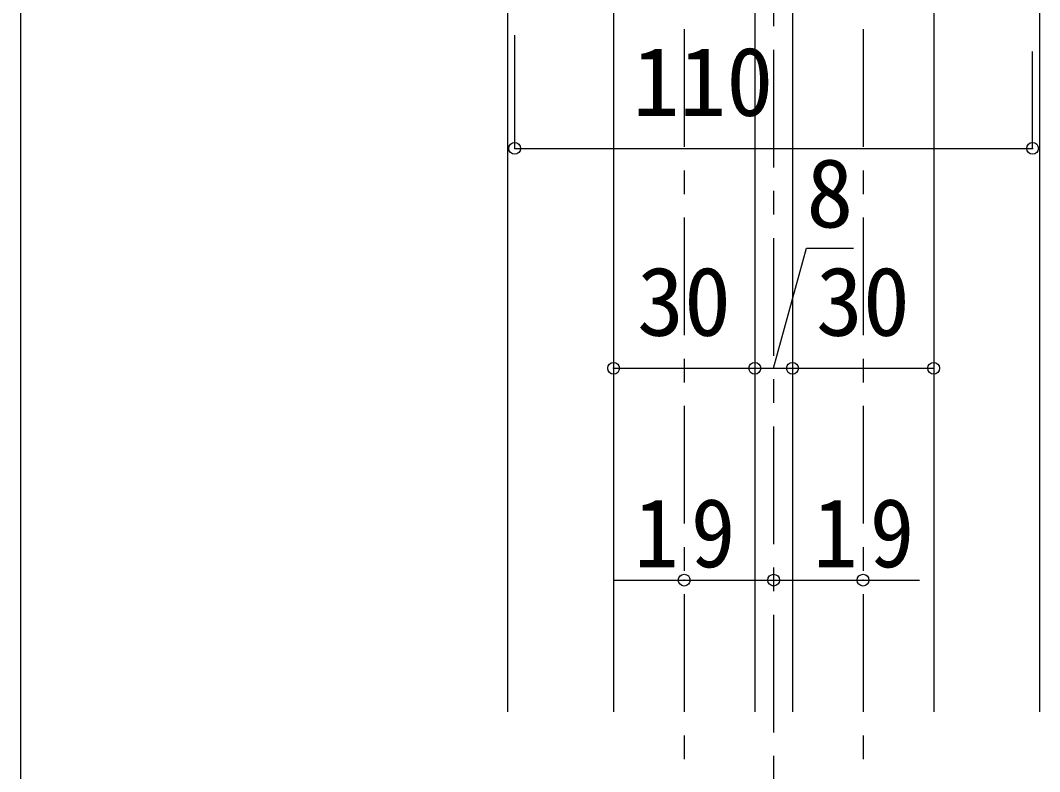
# Model space of a CAD drawing. Units: millimetres at full size, sheet at 1:5; some dimension numbers follow another scale. Extents: x -973 to 977, y -718 to 696.
# Drawn here: x -690.3 to -473.8, y -280.8 to -121.3 of the extents above; entities that cross this region are included whole.
import ezdxf
from ezdxf.enums import TextEntityAlignment as Align

# ---------------------------------------------------------------- set-up
doc = ezdxf.new("R2010")
doc.units = ezdxf.units.MM
doc.header["$LTSCALE"] = 5
doc.header["$PDMODE"] = 32
doc.header["$PDSIZE"] = 2.5
doc.linetypes.add('CHAIN1', pattern=[8, 5, -1, 1, -1])
for name, color, linetype in [('0-1_通り芯', 4, 'CHAIN1'), ('0-4_枠', 3, 'Continuous'), ('0-6_扉', 6, 'Continuous'), ('0-B_寸法', 7, 'Continuous')]:
    doc.layers.add(name, color=color, linetype=linetype)
doc.styles.add('ＭＳ ゴシック', font='')
doc.styles.get('ＭＳ ゴシック').set_extended_font_data('MS Gothic')

msp = doc.modelspace()

# ---------------------------------------------------------------- linework, layer by layer
at = {"layer": '0-1_通り芯'}
for p, q in [((-530.29, 32.5), (-530.29, -516.276)), ((-549.29, -43.151), (-549.29, -487.151)), ((-511.29, -43.151), (-511.29, -487.151))]:
    msp.add_line(p, q, dxfattribs=at)
at = {"layer": '0-4_枠', "color": 4}
for p, q in [((-586.79, -29.151), (-586.79, -268.151)), ((-473.79, -29.151), (-473.79, -268.151))]:
    msp.add_line(p, q, dxfattribs=at)
at = {"layer": '0-6_扉'}
for p, q in [((-564.29, -72.651), (-564.29, -268.151)), ((-534.29, -72.651), (-534.29, -268.151)), ((-526.29, -72.651), (-526.29, -268.151)), ((-496.29, -72.651), (-496.29, -268.151))]:
    msp.add_line(p, q, dxfattribs=at)
at = {"layer": '0-B_寸法', "color": 4}
for p, q in [((-690.29, -21.151), (-690.29, -499.151)), ((-585.29, -148.455), (-585.29, -124.397)), ((-475.29, -148.455), (-475.29, -127.897)), ((-585.29, -148.455), (-475.29, -148.455)), ((-564.29, -195.151), (-496.29, -195.151)), ((-549.29, -240.151), (-530.29, -240.151)), ((-530.29, -240.151), (-511.29, -240.151))]:
    msp.add_line(p, q, dxfattribs=at)
at = {"layer": '0-B_寸法', "color": 4, "linetype": 'CHAIN1'}
msp.add_line((-564.29, -240.151), (-496.29, -240.151), dxfattribs=at)
at = {"layer": '0-B_寸法', "color": 4}
msp.add_lwpolyline([(-530.29, -195.151), (-523.303, -169.645), (-513.355, -169.645)], dxfattribs=at)
at = {"layer": '0-B_寸法'}
for p in [(-585.29, -148.455), (-475.29, -148.455), (-564.29, -195.151), (-534.29, -195.151), (-526.29, -195.151), (-496.29, -195.151), (-549.29, -240.151), (-530.29, -240.151), (-511.29, -240.151)]:
    msp.add_point(p, dxfattribs=at)

# ---------------------------------------------------------------- texts
at = {"layer": '0-B_寸法', "style": 'ＭＳ ゴシック'}
for s, p in [('110', (-560.28, -145.955)), ('8', (-523.329, -169.645)), ('30', (-559.29, -192.651)), ('30', (-521.29, -192.651))]:
    msp.add_text(s, height=14.66, dxfattribs=at).set_placement(p, align=Align.BOTTOM_LEFT)
at = {"layer": '0-B_寸法', "char_height": 14.66, "attachment_point": 7, "style": 'ＭＳ ゴシック'}
for insert in [(-559.915, -237.651), (-521.915, -237.651)]:
    msp.add_mtext('\\T1.27;\\W0.95;19', dxfattribs=dict(at, insert=insert))

doc.saveas('drawing.dxf')
